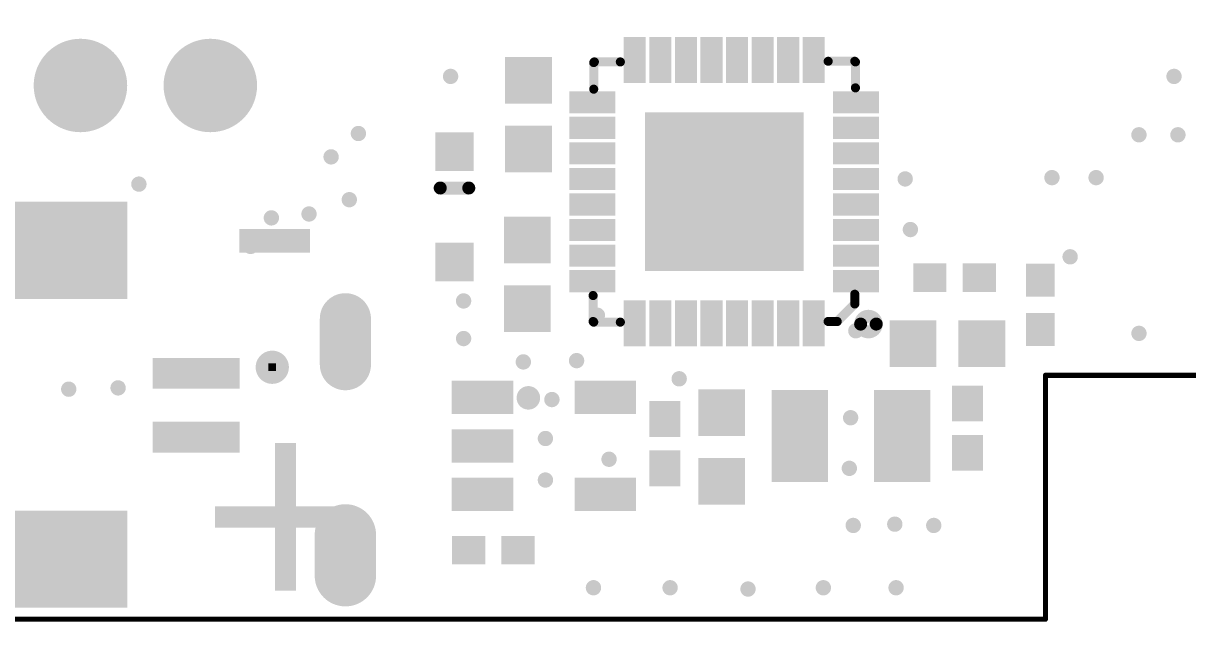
# Model space of a CAD drawing. Header units: millimetres. Extents: x -7 to 100, y 0 to 61.
# Drawn here: x 13.94 to 36.71, y -0.05 to 11.66 of the extents above; entities that cross this region are included whole.
import ezdxf

# ---------------------------------------------------------------- set-up
doc = ezdxf.new("R2010")
doc.units = ezdxf.units.MM
for name, color, linetype in [('KeepOutLayer', 6, 'Continuous'), ('PadHoleLayer', 156, 'Continuous'), ('TopOverlay', 2, 'Continuous'), ('TopSolder', 216, 'Continuous'), ('ViaHoleLayer', 16, 'Continuous')]:
    doc.layers.add(name, color=color, linetype=linetype)
doc.styles.get("Standard").update_dxf_attribs({"font": 'arial.ttf'})

# ---------------------------------------------------------------- blocks, each defined once
blk = doc.blocks.new('R0402_M_68')
at = {"layer": 'TopSolder'}
for points in [[(-0.8079993999999999, -0.2794), (-0.1572006, -0.2794), (-0.8079993999999999, 0.2794), (-0.1572006, 0.2794)], [(0.1572006, -0.2794), (0.8079993999999999, -0.2794), (0.1572006, 0.2794), (0.8079993999999999, 0.2794)]]:
    blk.add_solid(points, dxfattribs=at)
blk = doc.blocks.new('R0402_M_69')
at = {"layer": 'TopSolder'}
for points in [[(-0.8079993999999999, -0.2794), (-0.1572006, -0.2794), (-0.8079993999999999, 0.2794), (-0.1572006, 0.2794)], [(0.1572006, -0.2794), (0.8079993999999999, -0.2794), (0.1572006, 0.2794), (0.8079993999999999, 0.2794)]]:
    blk.add_solid(points, dxfattribs=at)
blk = doc.blocks.new('USB_C_B_76')
at = {"layer": 'PadHoleLayer'}
for points, const_width in [([(-4.5449998, 4.425000039999999), (-4.5449998, 5.07500128, -1), (-4.09499816, 5.07500128), (-4.09499816, 4.425000039999999, -1)], 0.1499997), ([(4.09499816, 4.425000039999999), (4.09499816, 5.07500128, -1), (4.5449998, 5.07500128), (4.5449998, 4.425000039999999, -1)], 0.1499997), ([(-3.05249834, 1.070000399999999, 1), (-2.727500259999999, 1.070000399999999, 1)], 0.32500062), ([(2.727500259999999, 1.070000399999999, 1), (3.05249834, 1.070000399999999, 1)], 0.32500062), ([(-4.5449998, 0.14499844), (-4.5449998, 0.99499928, -1), (-4.09499816, 0.99499928), (-4.09499816, 0.14499844, -1)], 0.1499997), ([(4.09499816, 0.14499844), (4.09499816, 0.99499928, -1), (4.5449998, 0.99499928), (4.5449998, 0.14499844, -1)], 0.1499997)]:
    blk.add_lwpolyline(points, format="xyb", close=True, dxfattribs=dict(at, const_width=const_width))
at = {"layer": 'TopSolder'}
for points, const_width in [([(-4.319998979999998, 5.149999859999998), (-4.319998979999998, 4.350001459999999)], 1.200000139999999), ([(4.319998979999998, 5.149999859999998), (4.319998979999998, 4.350001459999999)], 1.200000139999999), ([(-4.319998979999998, 1.019997959999999), (-4.319998979999998, 0.11999976)], 1.00000054), ([(4.319998979999998, 1.019997959999999), (4.319998979999998, 0.11999976)], 1.00000054)]:
    blk.add_lwpolyline(points, dxfattribs=dict(at, const_width=const_width))
for points, const_width in [([(-4.619998379999998, 5.149999859999998, 1), (-4.01999958, 5.149999859999998, 1)], 0.5999988), ([(4.01999958, 5.149999859999998, 1), (4.619998379999998, 5.149999859999998, 1)], 0.5999988), ([(-4.619998379999998, 4.350001459999999, 1), (-4.01999958, 4.350001459999999, 1)], 0.5999988), ([(4.01999958, 4.350001459999999, 1), (4.619998379999998, 4.350001459999999, 1)], 0.5999988), ([(-4.569998479999999, 1.019997959999999, 1), (-4.069999479999999, 1.019997959999999, 1)], 0.499999), ([(4.069999479999999, 1.019997959999999, 1), (4.569998479999999, 1.019997959999999, 1)], 0.499999), ([(-4.569998479999999, 0.11999976, 1), (-4.069999479999999, 0.11999976, 1)], 0.499999), ([(4.069999479999999, 0.11999976, 1), (4.569998479999999, 0.11999976, 1)], 0.499999)]:
    blk.add_lwpolyline(points, format="xyb", close=True, dxfattribs=dict(at, const_width=const_width))
for points in [[(-2.8145994, 1.1454003), (-2.9653992, 1.1454003), (-2.8145994, 0.9946004999999999), (-2.9653992, 0.9946004999999999)], [(2.9653992, 1.1454003), (2.8145994, 1.1454003), (2.9653992, 0.9946004999999999), (2.8145994, 0.9946004999999999)]]:
    blk.add_solid(points, dxfattribs=at)
blk = doc.blocks.new('HN2X4_DIP_71___78')
at = {"layer": 'PadHoleLayer', "const_width": 0.499999}
for points in [[(-4.059999499999999, 0, 1), (-3.560000499999999, 0, 1)], [(-1.5199995, 0, 1), (-1.020000499999999, 0, 1)], [(1.020000499999999, 0, 1), (1.5199995, 0, 1)], [(3.560000499999999, 0, 1), (4.059999499999999, 0, 1)], [(-4.059999499999999, -2.54, 1), (-3.560000499999999, -2.54, 1)], [(-1.5199995, -2.54, 1), (-1.020000499999999, -2.54, 1)], [(1.020000499999999, -2.54, 1), (1.5199995, -2.54, 1)], [(3.560000499999999, -2.54, 1), (4.059999499999999, -2.54, 1)]]:
    blk.add_lwpolyline(points, format="xyb", close=True, dxfattribs=at)
at = {"layer": 'TopSolder', "const_width": 0.9144}
for points in [[(-1.7272, 0, 1), (-0.8128, 0, 1)], [(0.8128, 0, 1), (1.7272, 0, 1)], [(3.352799999999999, 0, 1), (4.267199999999999, 0, 1)], [(-4.267199999999999, -2.54, 1), (-3.352799999999999, -2.54, 1)], [(-1.7272, -2.54, 1), (-0.8128, -2.54, 1)], [(0.8128, -2.54, 1), (1.7272, -2.54, 1)], [(3.352799999999999, -2.54, 1), (4.267199999999999, -2.54, 1)]]:
    blk.add_lwpolyline(points, format="xyb", close=True, dxfattribs=at)
at = {"layer": 'TopSolder'}
blk.add_solid([(-4.724399999999998, -0.9144), (-2.895599999999999, -0.9144), (-4.724399999999998, 0.9144), (-2.895599999999999, 0.9144)], dxfattribs=at)
blk = doc.blocks.new('SOT23_5___160')
at = {"layer": 'TopOverlay', "const_width": 0.2999994}
blk.add_lwpolyline([(-0.8598153999999999, -0.3048, -60.08323633423893), (-0.8599931999999999, -0.2994787)], format="xyb", dxfattribs=at)
at = {"layer": 'TopOverlay', "const_width": 0.1499997}
for points in [[(-0.93499178, -0.2994787, 1), (-0.78499462, -0.2994787, 1)], [(-0.93481398, -0.3048, 1), (-0.78481682, -0.3048, 1)]]:
    blk.add_lwpolyline(points, format="xyb", close=True, dxfattribs=at)
at = {"layer": 'TopSolder'}
for points in [[(-1.27581914, 0.60120784), (-0.62420754, 0.60120784), (-1.27581914, 1.80280564), (-0.62420754, 1.80280564)], [(0.62417706, 0.60120784), (1.275788659999999, 0.60120784), (0.62417706, 1.80280564), (1.275788659999999, 1.80280564)], [(-1.275803899999999, -1.8028031), (-0.6242177, -1.8028031), (-1.275803899999999, -0.6012053), (-0.6242177, -0.6012053)], [(-0.32580072, -1.802808179999999), (0.32581088, -1.802808179999999), (-0.32580072, -0.60121038), (0.32581088, -0.60121038)], [(0.62418468, -1.802808179999999), (1.27579628, -1.802808179999999), (0.62418468, -0.60121038), (1.27579628, -0.60121038)]]:
    blk.add_solid(points, dxfattribs=at)
blk = doc.blocks.new('QFN32_162')
at = {"layer": 'TopOverlay'}
for points, const_width in [([(-2.666999999999999, 2.5908, 1), (-2.971799999999999, 2.5908, 1)], 0.254), ([(-3.035299999999999, 2.5908, 1), (-2.9083, 2.5908, 1)], 0.127), ([(-2.7305, 2.5908, 1), (-2.603499999999999, 2.5908, 1)], 0.127), ([(-2.254249999999999, 2.54, 1), (-2.16535, 2.54, 1)], 0.0889), ([(-2.254249999999999, 2.54, 1), (-2.16535, 2.54, 1)], 0.0889), ([(-2.076449999999999, 2.54, 1), (-1.987549999999999, 2.54, 1)], 0.0889), ([(1.987549999999999, 2.5527, 1), (2.076449999999999, 2.5527, 1)], 0.0889), ([(2.508249999999999, 2.5527, 1), (2.59715, 2.5527, 1)], 0.0889), ([(2.508249999999999, 2.5527, 1), (2.59715, 2.5527, 1)], 0.0889), ([(2.52095, 2.54, 1), (2.609849999999999, 2.54, 1)], 0.0889), ([(2.52095, 2.54, 1), (2.609849999999999, 2.54, 1)], 0.0889), ([(-2.59715, 2.197099999999999, 1), (-2.508249999999999, 2.197099999999999, 1)], 0.0889), ([(-2.59715, 2.197099999999999, 1), (-2.508249999999999, 2.197099999999999, 1)], 0.0889), ([(-2.59715, 2.0066, 1), (-2.508249999999999, 2.0066, 1)], 0.0889), ([(2.52095, 2.032, 1), (2.609849999999999, 2.032, 1)], 0.0889), ([(-2.609849999999999, -2.032, 1), (-2.52095, -2.032, 1)], 0.0889), ([(2.508249999999999, -2.0066, 1), (2.59715, -2.0066, 1)], 0.0889), ([(-2.609849999999999, -2.54, 1), (-2.52095, -2.54, 1)], 0.0889), ([(-2.609849999999999, -2.54, 1), (-2.52095, -2.54, 1)], 0.0889), ([(-2.59715, -2.5527, 1), (-2.508249999999999, -2.5527, 1)], 0.0889), ([(-2.59715, -2.5527, 1), (-2.508249999999999, -2.5527, 1)], 0.0889), ([(-2.076449999999999, -2.5527, 1), (-1.987549999999999, -2.5527, 1)], 0.0889), ([(1.987549999999999, -2.54, 1), (2.076449999999999, -2.54, 1)], 0.0889), ([(2.49555, -2.54, 1), (2.584449999999999, -2.54, 1)], 0.0889), ([(2.49555, -2.54, 1), (2.584449999999999, -2.54, 1)], 0.0889), ([(2.508249999999999, -2.527299999999999, 1), (2.59715, -2.527299999999999, 1)], 0.0889), ([(2.508249999999999, -2.527299999999999, 1), (2.59715, -2.527299999999999, 1)], 0.0889)]:
    blk.add_lwpolyline(points, format="xyb", close=True, dxfattribs=dict(at, const_width=const_width))
at = {"layer": 'TopOverlay', "const_width": 0.1778}
for points in [[(-2.209799999999999, 2.54), (-2.5527, 2.197099999999999)], [(-2.032, 2.54), (-2.209799999999999, 2.54)], [(2.5527, 2.5527), (2.032, 2.5527)], [(2.565399999999999, 2.54), (2.5527, 2.5527)], [(2.565399999999999, 2.54), (2.565399999999999, 2.032)], [(-2.5527, 2.197099999999999), (-2.5527, 2.0066)], [(-2.565399999999999, -2.032), (-2.565399999999999, -2.54)], [(2.5527, -2.0066), (2.5527, -2.527299999999999)], [(-2.5527, -2.5527), (-2.565399999999999, -2.54)], [(-2.032, -2.5527), (-2.5527, -2.5527)], [(2.54, -2.54), (2.032, -2.54)], [(2.5527, -2.527299999999999), (2.54, -2.54)]]:
    blk.add_lwpolyline(points, dxfattribs=at)
at = {"layer": 'TopSolder'}
for points in [[(-1.534540999999999, 2.127300799999999), (-1.534540999999999, 3.0288992), (-1.966340999999999, 2.127300799999999), (-1.966340999999999, 3.0288992)], [(-1.034414999999999, 2.127300799999999), (-1.034414999999999, 3.0288992), (-1.466215, 2.127300799999999), (-1.466215, 3.0288992)], [(-0.5342890000000001, 2.127300799999999), (-0.5342890000000001, 3.0288992), (-0.966089, 2.127300799999999), (-0.966089, 3.0288992)], [(-0.034163, 2.127300799999999), (-0.034163, 3.0288992), (-0.465963, 2.127300799999999), (-0.465963, 3.0288992)], [(0.465963, 2.127300799999999), (0.465963, 3.0288992), (0.034163, 2.127300799999999), (0.034163, 3.0288992)], [(0.966089, 2.127300799999999), (0.966089, 3.0288992), (0.5342890000000001, 2.127300799999999), (0.5342890000000001, 3.0288992)], [(1.466215, 2.127300799999999), (1.466215, 3.0288992), (1.034414999999999, 2.127300799999999), (1.034414999999999, 3.0288992)], [(1.966340999999999, 2.127300799999999), (1.966340999999999, 3.0288992), (1.534540999999999, 2.127300799999999), (1.534540999999999, 3.0288992)], [(-3.0288992, 1.534667999999999), (-2.127300799999999, 1.534667999999999), (-3.0288992, 1.966468), (-2.127300799999999, 1.966468)], [(2.127300799999999, 1.534540999999999), (3.0288992, 1.534540999999999), (2.127300799999999, 1.966340999999999), (3.0288992, 1.966340999999999)], [(-3.0288992, 1.034414999999999), (-2.127300799999999, 1.034414999999999), (-3.0288992, 1.466215), (-2.127300799999999, 1.466215)], [(-1.55079954, -1.55079954), (1.55079954, -1.55079954), (-1.55079954, 1.55079954), (1.55079954, 1.55079954)], [(2.127300799999999, 1.034414999999999), (3.0288992, 1.034414999999999), (2.127300799999999, 1.466215), (3.0288992, 1.466215)], [(-3.0288992, 0.5342890000000001), (-2.127300799999999, 0.5342890000000001), (-3.0288992, 0.966089), (-2.127300799999999, 0.966089)], [(2.127300799999999, 0.5342890000000001), (3.0288992, 0.5342890000000001), (2.127300799999999, 0.966089), (3.0288992, 0.966089)], [(-3.0288992, 0.034163), (-2.127300799999999, 0.034163), (-3.0288992, 0.465963), (-2.127300799999999, 0.465963)], [(2.127300799999999, 0.034163), (3.0288992, 0.034163), (2.127300799999999, 0.465963), (3.0288992, 0.465963)], [(-3.0288992, -0.465963), (-2.127300799999999, -0.465963), (-3.0288992, -0.034163), (-2.127300799999999, -0.034163)], [(2.127300799999999, -0.465963), (3.0288992, -0.465963), (2.127300799999999, -0.034163), (3.0288992, -0.034163)], [(-3.0288992, -0.966089), (-2.127300799999999, -0.966089), (-3.0288992, -0.5342890000000001), (-2.127300799999999, -0.5342890000000001)], [(2.127300799999999, -0.966089), (3.0288992, -0.966089), (2.127300799999999, -0.5342890000000001), (3.0288992, -0.5342890000000001)], [(-3.0288992, -1.466215), (-2.127300799999999, -1.466215), (-3.0288992, -1.034414999999999), (-2.127300799999999, -1.034414999999999)], [(2.127300799999999, -1.466215), (3.0288992, -1.466215), (2.127300799999999, -1.034414999999999), (3.0288992, -1.034414999999999)], [(-3.0288992, -1.966340999999999), (-2.127300799999999, -1.966340999999999), (-3.0288992, -1.534540999999999), (-2.127300799999999, -1.534540999999999)], [(2.127300799999999, -1.966340999999999), (3.0288992, -1.966340999999999), (2.127300799999999, -1.534540999999999), (3.0288992, -1.534540999999999)], [(-1.534540999999999, -3.0288992), (-1.534540999999999, -2.127300799999999), (-1.966340999999999, -3.0288992), (-1.966340999999999, -2.127300799999999)], [(-1.034414999999999, -3.0288992), (-1.034414999999999, -2.127300799999999), (-1.466215, -3.0288992), (-1.466215, -2.127300799999999)], [(-0.5342890000000001, -3.0288992), (-0.5342890000000001, -2.127300799999999), (-0.966089, -3.0288992), (-0.966089, -2.127300799999999)], [(-0.034163, -3.0288992), (-0.034163, -2.127300799999999), (-0.465963, -3.0288992), (-0.465963, -2.127300799999999)], [(0.465963, -3.0288992), (0.465963, -2.127300799999999), (0.034163, -3.0288992), (0.034163, -2.127300799999999)], [(0.966089, -3.0288992), (0.966089, -2.127300799999999), (0.5342890000000001, -3.0288992), (0.5342890000000001, -2.127300799999999)], [(1.466215, -3.0288992), (1.466215, -2.127300799999999), (1.034414999999999, -3.0288992), (1.034414999999999, -2.127300799999999)], [(1.966340999999999, -3.0288992), (1.966340999999999, -2.127300799999999), (1.534540999999999, -3.0288992), (1.534540999999999, -2.127300799999999)]]:
    blk.add_solid(points, dxfattribs=at)
blk = doc.blocks.new('R0402_M_163')
at = {"layer": 'TopSolder'}
for points in [[(-0.8079993999999999, -0.2794), (-0.1572006, -0.2794), (-0.8079993999999999, 0.2794), (-0.1572006, 0.2794)], [(0.1572006, -0.2794), (0.8079993999999999, -0.2794), (0.1572006, 0.2794), (0.8079993999999999, 0.2794)]]:
    blk.add_solid(points, dxfattribs=at)
blk = doc.blocks.new('1_25MM_SMT_2P_182')
at = {"layer": 'TopSolder'}
for points in [[(-3.3383982, 1.34480046), (-1.4368018, 1.34480046), (-3.3383982, 4.446399539999999), (-1.4368018, 4.446399539999999)], [(4.6083982, 4.446399539999999), (2.706801799999999, 4.446399539999999), (4.6083982, 1.34480046), (2.706801799999999, 1.34480046)], [(-0.3007995, -0.8507984), (0.3007995, -0.8507984), (-0.3007995, 0.8507984), (0.3007995, 0.8507984)], [(0.94920054, -0.8507984), (1.55079954, -0.8507984), (0.94920054, 0.8507984), (1.55079954, 0.8507984)]]:
    blk.add_solid(points, dxfattribs=at)
blk = doc.blocks.new('0806L_185')
at = {"layer": 'TopSolder'}
for points in [[(-0.550799, -0.9007983), (0.550799, -0.9007983), (-0.550799, 0.9007983), (0.550799, 0.9007983)], [(1.44920208, -0.9007983), (2.55080008, -0.9007983), (1.44920208, 0.9007983), (2.55080008, 0.9007983)]]:
    blk.add_solid(points, dxfattribs=at)
blk = doc.blocks.new('SOD_323___193')
at = {"layer": 'TopOverlay', "const_width": 0.254}
blk.add_lwpolyline([(1.447799999999999, 0.2794), (1.447799999999999, -0.2794)], dxfattribs=at)
at = {"layer": 'TopOverlay', "const_width": 0.127}
for points in [[(1.3843, 0.2794, 1), (1.5113, 0.2794, 1)], [(1.3843, -0.2794, 1), (1.5113, -0.2794, 1)]]:
    blk.add_lwpolyline(points, format="xyb", close=True, dxfattribs=at)
at = {"layer": 'TopSolder'}
for points in [[(0.3753992999999999, -0.3753992999999999), (0.3753992999999999, 0.3753992999999999), (-0.3753992999999999, -0.3753992999999999), (-0.3753992999999999, 0.3753992999999999)], [(2.5343993, -0.3753992999999999), (2.5343993, 0.3753992999999999), (1.783600699999999, -0.3753992999999999), (1.783600699999999, 0.3753992999999999)]]:
    blk.add_solid(points, dxfattribs=at)
blk = doc.blocks.new('C0603_M_212')
at = {"layer": 'TopSolder'}
for points in [[(0.43189906, -0.4572), (0.43189906, 0.4572), (-0.4826990600000001, -0.4572), (-0.4826990600000001, 0.4572)], [(1.778099059999999, -0.4572), (1.778099059999999, 0.4572), (0.8635009399999999, -0.4572), (0.8635009399999999, 0.4572)]]:
    blk.add_solid(points, dxfattribs=at)
blk = doc.blocks.new('C0402_M_215')
at = {"layer": 'TopSolder'}
for points in [[(-0.3761994, -0.3048), (0.3253993999999999, -0.3048), (-0.3761994, 0.3048), (0.3253993999999999, 0.3048)], [(0.5890006, -0.3048), (1.290599399999999, -0.3048), (0.5890006, 0.3048), (1.290599399999999, 0.3048)]]:
    blk.add_solid(points, dxfattribs=at)
blk = doc.blocks.new('C0603_M_216')
at = {"layer": 'TopSolder'}
for points in [[(0.43189906, -0.4572), (0.43189906, 0.4572), (-0.4826990600000001, -0.4572), (-0.4826990600000001, 0.4572)], [(1.778099059999999, -0.4572), (1.778099059999999, 0.4572), (0.8635009399999999, -0.4572), (0.8635009399999999, 0.4572)]]:
    blk.add_solid(points, dxfattribs=at)
blk = doc.blocks.new('C0402_M_219')
at = {"layer": 'TopSolder'}
for points in [[(-0.3761994, -0.3048), (0.3253993999999999, -0.3048), (-0.3761994, 0.3048), (0.3253993999999999, 0.3048)], [(0.5890006, -0.3048), (1.290599399999999, -0.3048), (0.5890006, 0.3048), (1.290599399999999, 0.3048)]]:
    blk.add_solid(points, dxfattribs=at)
blk = doc.blocks.new('C0603_M_222')
at = {"layer": 'TopSolder'}
for points in [[(0.43189906, -0.4572), (0.43189906, 0.4572), (-0.4826990600000001, -0.4572), (-0.4826990600000001, 0.4572)], [(1.778099059999999, -0.4572), (1.778099059999999, 0.4572), (0.8635009399999999, -0.4572), (0.8635009399999999, 0.4572)]]:
    blk.add_solid(points, dxfattribs=at)
blk = doc.blocks.new('C0603_M_223')
at = {"layer": 'TopSolder'}
for points in [[(0.43189906, -0.4572), (0.43189906, 0.4572), (-0.4826990600000001, -0.4572), (-0.4826990600000001, 0.4572)], [(1.778099059999999, -0.4572), (1.778099059999999, 0.4572), (0.8635009399999999, -0.4572), (0.8635009399999999, 0.4572)]]:
    blk.add_solid(points, dxfattribs=at)

msp = doc.modelspace()

# ---------------------------------------------------------------- linework, layer by layer
at = {"layer": 'KeepOutLayer', "const_width": 0.0999998}
for points in [[(33.92999818, 4.772507599999999), (67.33799841999999, 4.772507599999999)], [(33.92999818, -0.00050038), (33.92999818, 4.772507599999999)], [(10.58700194, -0.00050038), (33.92999818, -0.00050038)]]:
    msp.add_lwpolyline(points, dxfattribs=at)
at = {"layer": 'KeepOutLayer', "const_width": 0.0499999}
for points in [[(33.90499950000001, 4.772507599999999, 1), (33.95499685999999, 4.772507599999999, 1)], [(33.90499950000001, 4.772507599999999, 1), (33.95499685999999, 4.772507599999999, 1)], [(33.90499950000001, -0.00050038, 1), (33.95499685999999, -0.00050038, 1)], [(33.90499950000001, -0.00050038, 1), (33.95499685999999, -0.00050038, 1)]]:
    msp.add_lwpolyline(points, format="xyb", close=True, dxfattribs=at)
at = {"layer": 'ViaHoleLayer', "const_width": 0.1499997}
for points in [[(22.22160148, 10.62210728, 1), (22.37159864, 10.62210728, 1)], [(36.36940148, 10.62210728, 1), (36.51939864, 10.62210728, 1)], [(20.41820148, 9.50450728, 1), (20.56819864, 9.50450728, 1)], [(35.68360148, 9.47910728, 1), (35.83359864, 9.47910728, 1)], [(36.44560148, 9.47910728, 1), (36.59559864, 9.47910728, 1)], [(19.88480148, 9.04730728, 1), (20.03479864, 9.04730728, 1)], [(16.12560148, 8.51390728, 1), (16.27559864, 8.51390728, 1)], [(31.11160148, 8.61550728, 1), (31.26159864, 8.61550728, 1)], [(33.98180147999999, 8.640907279999999, 1), (34.13179864, 8.640907279999999, 1)], [(34.84540148, 8.640907279999999, 1), (34.99539864, 8.640907279999999, 1)], [(20.24040148, 8.20910728, 1), (20.39039864, 8.20910728, 1)], [(18.71640148, 7.853507279999999, 1), (18.86639864, 7.853507279999999, 1)], [(19.45300148, 7.929707279999999, 1), (19.60299864, 7.929707279999999, 1)], [(26.48880148, 8.03130728, 1), (26.63879864, 8.03130728, 1)], [(27.50480148, 8.03130728, 1), (27.65479864, 8.03130728, 1)], [(28.59700148, 8.03130728, 1), (28.74699864, 8.03130728, 1)], [(31.21320148, 7.62490728, 1), (31.36319864, 7.62490728, 1)], [(18.31000148, 7.294707279999999, 1), (18.45999864, 7.294707279999999, 1)], [(26.46340148, 7.193107279999998, 1), (26.61339864, 7.193107279999998, 1)], [(27.50480148, 7.193107279999998, 1), (27.65479864, 7.193107279999998, 1)], [(28.59700148, 7.193107279999998, 1), (28.74699864, 7.193107279999998, 1)], [(34.33740148, 7.091507279999999, 1), (34.48739863999999, 7.091507279999999, 1)], [(22.47560148, 6.227907279999998, 1), (22.62559864, 6.227907279999998, 1)], [(25.09180148, 5.948507279999998, 1), (25.24179864, 5.948507279999998, 1)], [(30.14640148, 5.64370728, 1), (30.29639864, 5.64370728, 1)], [(35.68360148, 5.592907279999998, 1), (35.83359864, 5.592907279999998, 1)], [(22.47560148, 5.49130728, 1), (22.62559864, 5.49130728, 1)], [(23.64400148, 5.034107279999999, 1), (23.79399864, 5.034107279999999, 1)], [(24.68540148, 5.059507279999999, 1), (24.83539864, 5.059507279999999, 1)], [(26.69200148, 4.70390728, 1), (26.84199864, 4.70390728, 1)], [(14.75400148, 4.500707279999998, 1), (14.90399864, 4.500707279999998, 1)], [(15.71920148, 4.526107279999999, 1), (15.86919864, 4.526107279999999, 1)], [(24.20280148, 4.297507279999999, 1), (24.35279864, 4.297507279999999, 1)], [(30.04480148, 3.94190728, 1), (30.19479863999999, 3.94190728, 1)], [(24.07580148, 3.53550728, 1), (24.22579864, 3.53550728, 1)], [(25.32040148, 3.129107279999999, 1), (25.47039864, 3.129107279999999, 1)], [(30.01940148, 2.951307279999999, 1), (30.16939864, 2.951307279999999, 1)], [(24.07580148, 2.722707279999999, 1), (24.22579864, 2.722707279999999, 1)], [(30.09560148, 1.83370728, 1), (30.24559864, 1.83370728, 1)], [(30.90840147999999, 1.859107279999999, 1), (31.05839864, 1.859107279999999, 1)], [(31.67040148, 1.83370728, 1), (31.82039864, 1.83370728, 1)], [(25.01560148, 0.61450728, 1), (25.16559864, 0.61450728, 1)], [(26.51420148, 0.61450728, 1), (26.66419864, 0.61450728, 1)], [(28.03820147999999, 0.58910728, 1), (28.18819864, 0.58910728, 1)], [(29.51140148, 0.61450728, 1), (29.66139864, 0.61450728, 1)], [(30.93380148, 0.61450728, 1), (31.08379864, 0.61450728, 1)]]:
    msp.add_lwpolyline(points, format="xyb", close=True, dxfattribs=at)

# ---------------------------------------------------------------- block references
for name, p, rotation in [('HN2X4_DIP_71___78', (17.59760006, 14.25430728), 270), ('QFN32_162', (27.64840038, 8.36561192), 180), ('C0603_M_212', (23.82060006, 10.52050728), 270), ('SOD_323___193', (22.37280006, 6.989907280000001), 90), ('1_25MM_SMT_2P_182', (17.31820006, 3.560907279999999), 90), ('C0603_M_222', (23.79520006, 6.100907279999998), 90), ('R0402_M_69', (32.15180006, 6.68510728), 180), ('R0402_M_68', (33.82820006, 6.151707279999999), 90), ('USB_C_B_76', (15.91920108, 5.999507939999999), 180), ('SOT23_5___160', (24.12240794, 3.391207339999999), 270), ('C0402_M_219', (32.40580006, 4.19590728), 270), ('C0603_M_216', (27.59948506, 4.015567279999999), 270), ('0806L_185', (31.12920114, 3.58630728), 180), ('C0402_M_215', (26.48760006, 3.891107279999999), 270)]:
    msp.add_blockref(name, p, dxfattribs=dict(rotation=rotation))
for name, p in [('C0603_M_223', (31.36440006, 5.389707279999999)), ('R0402_M_163', (23.13480006, 1.351107279999999))]:
    msp.add_blockref(name, p)

# ---------------------------------------------------------------- texts
at = {"layer": 'TopOverlay'}
for s, p in [('-', (17.91145516, 5.837247659999999)), ('+', (17.41107516, 0.03588766))]:
    msp.add_text(s, height=4.064, dxfattribs=at).set_placement(p)

doc.saveas('drawing.dxf')
